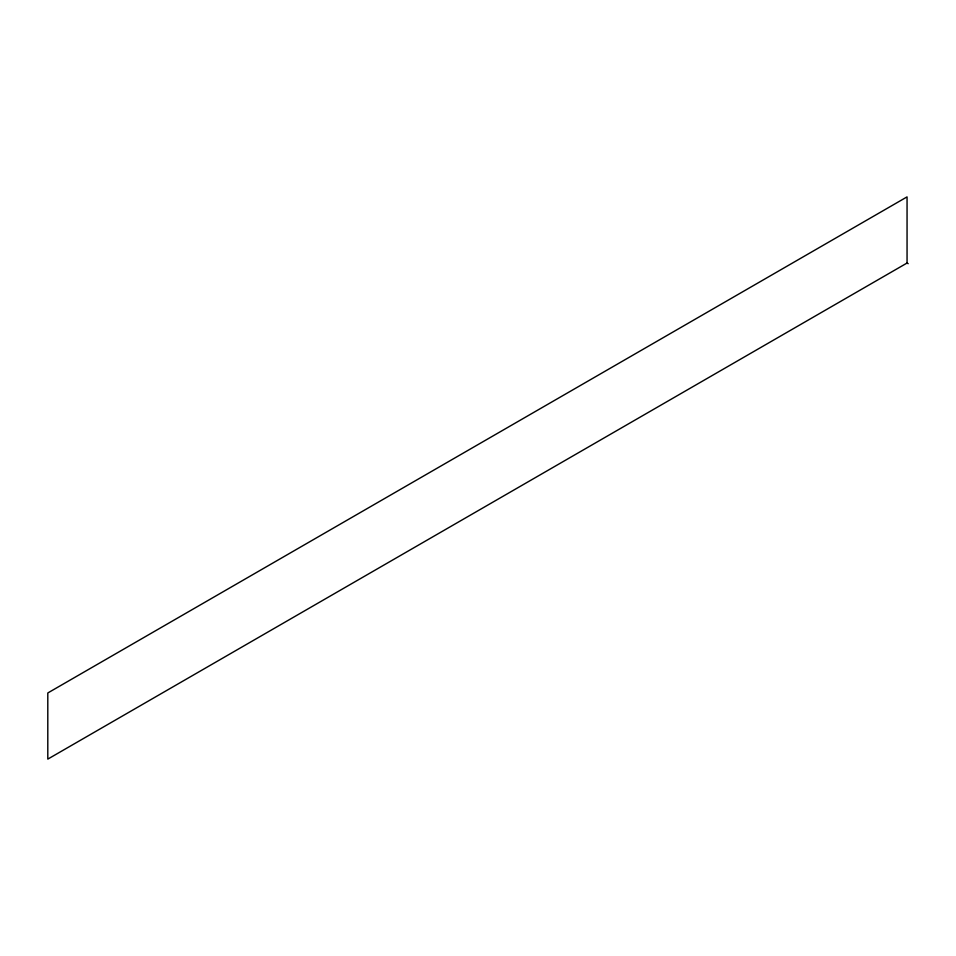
<?xml version="1.0" encoding="UTF-8"?>
<svg xmlns="http://www.w3.org/2000/svg" width="956" height="956" viewBox="0 0 956 956"><rect width="100%" height="100%" fill="white"/><g stroke="black" fill="none" stroke-linecap="round" stroke-linejoin="round"><path stroke-width="1.43" d="M907.053 263.031L47.8 759.112L47.8 692.969L907.053 196.888L907.053 263.031L908.2 263.689"/></g></svg>
